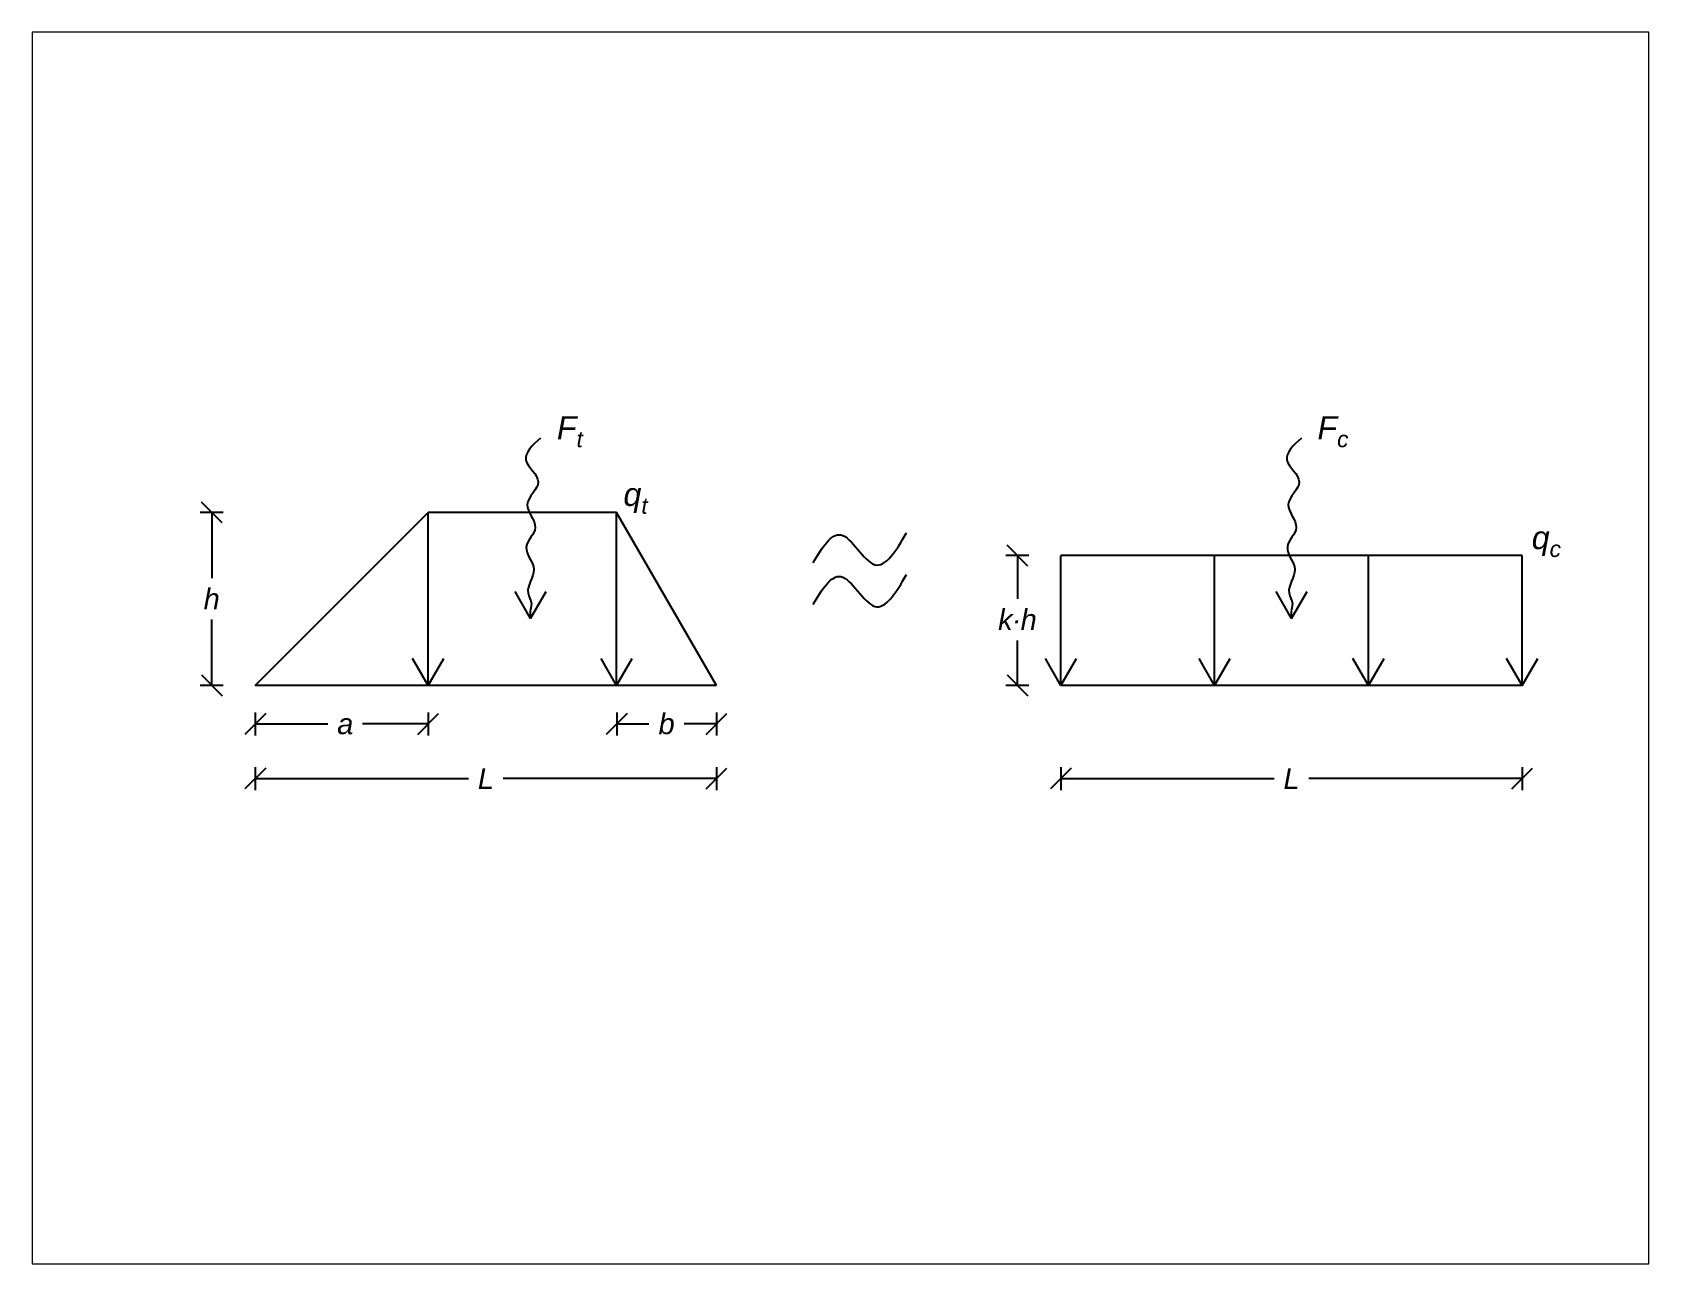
# Paper-space layout 'Presentación1' of a CAD drawing. Header units: inches. Extents: x 1.05 to 9.45, y 0.8 to 7.2.
# The model-space entities are those that its viewports show. They can reach past a viewport. Long polylines and large blocks are cut down to what shows.
import ezdxf

# ---------------------------------------------------------------- set-up
doc = ezdxf.new("R2010")
doc.units = ezdxf.units.IN
doc.header["$MEASUREMENT"] = 0
doc.linetypes.add('ACAD_ISO03W100', pattern=[30, 12, -18])
doc.layers.add('temp', color=4, linetype='ACAD_ISO03W100')
doc.styles.get("Standard").update_dxf_attribs({"font": 'arial.ttf'})
doc.dimstyles.get("Standard").update_dxf_attribs({"dimtxt": 0.18, "dimasz": 0.18, "dimexe": 0.18, "dimexo": 0.0625, "dimgap": 0.09, "dimtad": 0, "dimtih": 1, "dimtoh": 1, "dimdec": 4, "dimzin": 0, "dimdsep": 46, "dimtxsty": 'Standard', "dimcen": 0.09, "dimadec": 0, "dimazin": 0, "dimtfac": 1, "dimtdec": 4, "dimtofl": 0, "dimtmove": 0, "dimatfit": 3, "dimfxl": 1, "dimtolj": 1, "dimtzin": 0, "dimarcsym": 0})

# ---------------------------------------------------------------- blocks, each defined once
blk = doc.blocks.new('_Oblique')
at = {"color": 0, "linetype": 'ByBlock', "lineweight": -2}
blk.add_line((-0.5, -0.5), (0.5, 0.5), dxfattribs=at)
blk = doc.blocks.new('*D32')
at = {"color": 0, "lineweight": -2, "transparency": 16777216}
for p, q in [((52.538, 39.566), (52.538, 39.366)), ((54.038, 39.566), (54.038, 39.366)), ((52.538, 39.466), (53.168, 39.466)), ((54.038, 39.466), (53.469, 39.466))]:
    blk.add_line(p, q, dxfattribs=at)
at = {"layer": 'Defpoints', "color": 0}
for p in [(54.038, 41.301), (52.538, 39.801), (54.038, 39.466)]:
    blk.add_point(p, dxfattribs=at)
at = {"color": 0, "lineweight": -2, "transparency": 16777216, "xscale": 0.18, "yscale": 0.18, "zscale": 0.18, "rotation": 180}
blk.add_blockref('_Oblique', (52.538, 39.466), dxfattribs=at)
at = {"color": 0, "lineweight": -2, "transparency": 16777216, "xscale": 0.18, "yscale": 0.18, "zscale": 0.18}
blk.add_blockref('_Oblique', (54.038, 39.466), dxfattribs=at)
at = {"color": 0, "transparency": 16777216, "insert": (53.318, 39.466), "char_height": 0.18, "attachment_point": 5}
blk.add_mtext('\\A1;{\\fArial|b0|i1|c0|p34;a}', dxfattribs=at)
blk = doc.blocks.new('*D33')
at = {"color": 0, "lineweight": -2, "transparency": 16777216}
for p, q in [((55.672, 39.566), (55.672, 39.366)), ((56.538, 39.566), (56.538, 39.366)), ((55.672, 39.466), (55.952, 39.466)), ((56.538, 39.466), (56.258, 39.466))]:
    blk.add_line(p, q, dxfattribs=at)
at = {"layer": 'Defpoints', "color": 0}
for p in [(55.672, 41.301), (56.538, 39.801), (55.672, 39.466)]:
    blk.add_point(p, dxfattribs=at)
at = {"color": 0, "lineweight": -2, "transparency": 16777216, "xscale": 0.18, "yscale": 0.18, "zscale": 0.18, "rotation": 180}
blk.add_blockref('_Oblique', (55.672, 39.466), dxfattribs=at)
at = {"color": 0, "lineweight": -2, "transparency": 16777216, "xscale": 0.18, "yscale": 0.18, "zscale": 0.18}
blk.add_blockref('_Oblique', (56.538, 39.466), dxfattribs=at)
at = {"color": 0, "transparency": 16777216, "insert": (56.105, 39.466), "char_height": 0.18, "attachment_point": 5}
blk.add_mtext('\\A1;{\\fArial|b0|i1|c0|p34;b}', dxfattribs=at)
blk = doc.blocks.new('*D34')
at = {"color": 0, "lineweight": -2, "transparency": 16777216}
for p, q in [((52.538, 39.092), (52.538, 38.892)), ((52.538, 38.992), (54.387, 38.992)), ((56.538, 38.992), (54.689, 38.992)), ((56.538, 39.092), (56.538, 38.892))]:
    blk.add_line(p, q, dxfattribs=at)
at = {"layer": 'Defpoints', "color": 0}
for p in [(52.538, 39.801), (56.538, 39.801), (56.538, 38.992)]:
    blk.add_point(p, dxfattribs=at)
at = {"color": 0, "lineweight": -2, "transparency": 16777216, "xscale": 0.18, "yscale": 0.18, "zscale": 0.18, "rotation": 180}
blk.add_blockref('_Oblique', (52.538, 38.992), dxfattribs=at)
at = {"color": 0, "lineweight": -2, "transparency": 16777216, "xscale": 0.18, "yscale": 0.18, "zscale": 0.18}
blk.add_blockref('_Oblique', (56.538, 38.992), dxfattribs=at)
at = {"color": 0, "transparency": 16777216, "insert": (54.538, 38.992), "char_height": 0.18, "attachment_point": 5}
blk.add_mtext('\\A1;{\\fArial|b0|i1|c0|p34;L}', dxfattribs=at)
blk = doc.blocks.new('*D35')
at = {"color": 0, "lineweight": -2, "transparency": 16777216}
for p, q in [((52.26, 41.301), (52.06, 41.301)), ((52.16, 41.301), (52.16, 40.731)), ((52.16, 39.801), (52.16, 40.371)), ((52.26, 39.801), (52.06, 39.801))]:
    blk.add_line(p, q, dxfattribs=at)
at = {"layer": 'Defpoints', "color": 0}
for p in [(54.038, 41.301), (52.16, 39.801), (54.038, 39.801)]:
    blk.add_point(p, dxfattribs=at)
at = {"color": 0, "lineweight": -2, "transparency": 16777216, "xscale": 0.18, "yscale": 0.18, "zscale": 0.18}
for p, rotation in [((52.16, 41.301), 90), ((52.16, 39.801), 270)]:
    blk.add_blockref('_Oblique', p, dxfattribs=dict(at, rotation=rotation))
at = {"color": 0, "transparency": 16777216, "insert": (52.16, 40.551), "char_height": 0.18, "attachment_point": 5}
blk.add_mtext('\\A1;{\\fArial|b0|i1|c0|p34;h}', dxfattribs=at)
blk = doc.blocks.new('*D38')
at = {"color": 0, "lineweight": -2, "transparency": 16777216}
for p, q in [((59.525, 39.092), (59.525, 38.892)), ((59.525, 38.992), (61.374, 38.992)), ((63.525, 38.992), (61.676, 38.992)), ((63.525, 39.092), (63.525, 38.892))]:
    blk.add_line(p, q, dxfattribs=at)
at = {"layer": 'Defpoints', "color": 0}
for p in [(59.525, 39.801), (63.525, 39.801), (63.525, 38.992)]:
    blk.add_point(p, dxfattribs=at)
at = {"color": 0, "lineweight": -2, "transparency": 16777216, "xscale": 0.18, "yscale": 0.18, "zscale": 0.18, "rotation": 180}
blk.add_blockref('_Oblique', (59.525, 38.992), dxfattribs=at)
at = {"color": 0, "lineweight": -2, "transparency": 16777216, "xscale": 0.18, "yscale": 0.18, "zscale": 0.18}
blk.add_blockref('_Oblique', (63.525, 38.992), dxfattribs=at)
at = {"color": 0, "transparency": 16777216, "insert": (61.525, 38.992), "char_height": 0.18, "attachment_point": 5}
blk.add_mtext('\\A1;{\\fArial|b0|i1|c0|p34;L}', dxfattribs=at)
blk = doc.blocks.new('*D39')
at = {"color": 0, "lineweight": -2, "transparency": 16777216}
for p, q in [((59.248, 40.926), (59.048, 40.926)), ((59.148, 40.926), (59.148, 40.551)), ((59.148, 39.801), (59.148, 40.191)), ((59.248, 39.801), (59.048, 39.801))]:
    blk.add_line(p, q, dxfattribs=at)
at = {"layer": 'Defpoints', "color": 0}
for p in [(59.525, 40.926), (59.148, 39.801), (59.525, 39.801)]:
    blk.add_point(p, dxfattribs=at)
at = {"color": 0, "lineweight": -2, "transparency": 16777216, "xscale": 0.18, "yscale": 0.18, "zscale": 0.18}
for p, rotation in [((59.148, 40.926), 90), ((59.148, 39.801), 270)]:
    blk.add_blockref('_Oblique', p, dxfattribs=dict(at, rotation=rotation))
at = {"color": 0, "transparency": 16777216, "insert": (59.148, 40.371), "char_height": 0.18, "attachment_point": 5}
blk.add_mtext('\\A1;{\\fArial|b0|i1|c0|p34;k∙h}', dxfattribs=at)

msp = doc.modelspace()

# ---------------------------------------------------------------- linework, layer by layer
at = {"color": 1}
for p, q in [((52.53766, 39.80094), (54.03766, 41.30094)), ((55.67163, 41.30094), (54.03766, 41.30094)), ((54.03766, 39.80094), (54.03766, 41.30094)), ((56.53766, 39.80094), (55.67163, 41.30094)), ((55.67163, 39.80094), (55.67163, 41.30094)), ((63.52516, 40.92594), (59.52516, 40.92594)), ((59.52516, 39.80094), (59.52516, 40.92594)), ((60.85816, 39.80094), (60.85816, 40.92594)), ((62.19216, 39.80094), (62.19216, 40.92594)), ((63.52516, 39.80094), (63.52516, 40.92594)), ((54.03766, 39.80094), (53.90249, 40.03506)), ((54.03766, 39.80094), (54.17283, 40.03506)), ((55.67163, 39.80094), (55.53647, 40.03506)), ((55.67163, 39.80094), (55.8068, 40.03506)), ((59.52516, 39.80094), (59.38999, 40.03506)), ((59.52516, 39.80094), (59.66033, 40.03506)), ((60.85816, 39.80094), (60.72299, 40.03506)), ((60.85816, 39.80094), (60.99333, 40.03506)), ((62.19216, 39.80094), (62.05699, 40.03506)), ((62.19216, 39.80094), (62.32733, 40.03506)), ((63.52516, 39.80094), (63.38999, 40.03506)), ((63.52516, 39.80094), (63.66033, 40.03506))]:
    msp.add_line(p, q, dxfattribs=at)
at = {"color": 5}
for p, q in [((54.92496, 40.38205), (54.79061, 40.61475)), ((54.92496, 40.38205), (55.05931, 40.61475)), ((61.52516, 40.38205), (61.39081, 40.61475)), ((61.52516, 40.38205), (61.65951, 40.61475))]:
    msp.add_line(p, q, dxfattribs=at)
for p, q in [((56.53766, 39.80094), (52.53766, 39.80094)), ((63.52516, 39.80094), (59.52516, 39.80094))]:
    msp.add_line(p, q)
for points in [[(55.01189, 41.94501), (54.94128, 41.88259), (54.80348, 41.76075), (55.08191, 41.56534), (54.81206, 41.37426), (55.03793, 41.17453), (54.82029, 40.9975), (55.02018, 40.80599), (54.86165, 40.6369), (54.94231, 40.52517), (54.91968, 40.45073), (54.92296, 40.40803), (54.92496, 40.38205)], [(61.61208, 41.94501), (61.54148, 41.88259), (61.40368, 41.76075), (61.68211, 41.56534), (61.41225, 41.37426), (61.63813, 41.17453), (61.42049, 40.9975), (61.62038, 40.80599), (61.46185, 40.6369), (61.54251, 40.52517), (61.51987, 40.45073), (61.52316, 40.40803), (61.52516, 40.38205)]]:
    msp.add_open_spline(points, degree=3, knots=[0, 0, 0, 0, 0.22806739, 0.44513301, 0.66349535, 0.87448344, 1.05948921, 1.26445064, 1.47567009, 1.57197307, 1.62203505, 1.69991159, 1.69991159, 1.69991159, 1.69991159], dxfattribs=at)
for points in [[(57.37507, 40.86491), (57.45407, 40.99395), (57.62352, 41.27076), (57.91537, 40.6664), (58.09581, 40.97119), (58.18594, 41.12343)], [(57.37507, 40.50299), (57.45407, 40.63203), (57.62352, 40.90884), (57.91537, 40.30447), (58.09581, 40.60926), (58.18594, 40.7615)]]:
    msp.add_open_spline(points, degree=3, knots=[0, 0, 0, 0, 0.34140209, 0.73236287, 1.12253681, 1.12253681, 1.12253681, 1.12253681])

# ---------------------------------------------------------------- texts
at = {"char_height": 0.2, "attachment_point": 1}
for s, insert in [('\\A1;{\\fArial|b0|i1|c0|p34;F\\H0.7x;\\S^ t;}', (55.15334, 42.13504)), ('\\A1;{\\fArial|b0|i1|c0|p34;F\\H0.7x;\\S^ c;}', (61.74985, 42.13504))]:
    msp.add_mtext_dynamic_manual_height_columns(s, width=1.4167771, gutter_width=1, heights=[0], dxfattribs=dict(at, insert=insert))
at = {"color": 1, "char_height": 0.2, "attachment_point": 1}
for s, insert in [('\\A1;{\\fArial|b0|i1|c0|p34;q\\H0.7x;\\S^ t;}', (55.73106, 41.55732)), ('\\A1;{\\fArial|b0|i1|c0|p34;q\\H0.7x;\\S^ c;}', (63.60866, 41.18232))]:
    msp.add_mtext_dynamic_manual_height_columns(s, width=1.4167771, gutter_width=1, heights=[0], dxfattribs=dict(at, insert=insert))

# ---------------------------------------------------------------- dimensions: what is measured, and where the dimension line sits
for base, p1, p2, text, picture, middle in [((52.16041, 39.80094), (54.03766, 41.30094), (54.03766, 39.80094), '{\\fArial|b0|i1|c0|p34;h}', '*D35', (52.16041, 40.55094)), ((59.14791, 39.80094), (59.52516, 40.92594), (59.52516, 39.80094), '{\\fArial|b0|i1|c0|p34;k∙h}', '*D39', (59.14791, 40.37094))]:
    dim = msp.add_linear_dim(base=base, p1=p1, p2=p2, angle=90, text=text, dimstyle='Standard', override={"dimexe": 0.1, "dimblk1": 'Oblique', "dimblk2": 'Oblique', "dimsah": 1, "dimfxl": 0.1, "dimfxlon": 1})
    dim.commit()
    dim.dimension.update_dxf_attribs({"geometry": picture, "text_midpoint": middle, "dimtype": 160})
for base, p1, p2, text, picture, middle in [((54.03766, 39.46599), (52.53766, 39.80094), (54.03766, 41.30094), '{\\fArial|b0|i1|c0|p34;a}', '*D32', (53.31819, 39.46599)), ((55.67163, 39.46599), (56.53766, 39.80094), (55.67163, 41.30094), '{\\fArial|b0|i1|c0|p34;b}', '*D33', (56.10465, 39.46599)), ((56.53766, 38.99162), (52.53766, 39.80094), (56.53766, 39.80094), '{\\fArial|b0|i1|c0|p34;L}', '*D34', (54.53766, 38.99162)), ((63.52516, 38.99162), (59.52516, 39.80094), (63.52516, 39.80094), '{\\fArial|b0|i1|c0|p34;L}', '*D38', (61.52516, 38.99162))]:
    dim = msp.add_linear_dim(base=base, p1=p1, p2=p2, text=text, dimstyle='Standard', override={"dimexe": 0.1, "dimblk1": 'Oblique', "dimblk2": 'Oblique', "dimsah": 1, "dimfxl": 0.1, "dimfxlon": 1})
    dim.commit()
    dim.dimension.update_dxf_attribs({"geometry": picture, "text_midpoint": middle, "dimtype": 160})

psp = doc.layouts.new('Presentación1')

# ---------------------------------------------------------------- viewports
at = {"layer": 'temp'}
psp.add_viewport(center=(5.25, 4), size=(8.4, 6.4), view_center_point=(57.61326, 40.12496), view_height=10.6808357, dxfattribs=at)

doc.saveas('drawing.dxf')
